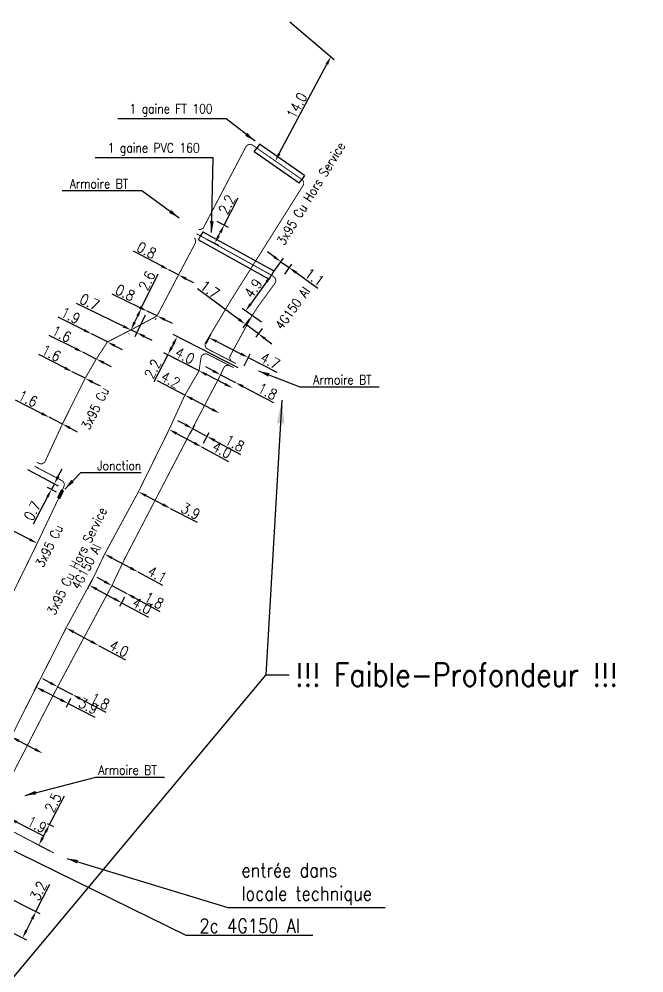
# Model space of a CAD drawing. Header units: millimetres. Extents: x 185001 to 186000, y 126997 to 128000.
# Drawn here: x 185686.7 to 185753.7, y 127293.5 to 127395.7 of the extents above; entities that cross this region are included whole.
import ezdxf
from ezdxf.enums import TextEntityAlignment as Align

# ---------------------------------------------------------------- set-up
doc = ezdxf.new("R2010")
doc.units = ezdxf.units.MM
doc.header["$PDMODE"] = 34
doc.linetypes.add('B_ST_Al', pattern=[2000, 1000, 1000])
doc.linetypes.add('B_ST_Cu', pattern=[2000, 1000, 1000])
doc.layers.get('0').update_dxf_attribs({"linetype": 'CONTINUOUS'})
doc.layers.get('Defpoints').update_dxf_attribs({"linetype": 'CONTINUOUS'})
for name, color, linetype in [('B_110', 1, 'CONTINUOUS'), ('B_300', 7, 'CONTINUOUS'), ('B_400', 7, 'CONTINUOUS'), ('B_420', 7, 'CONTINUOUS'), ('B_908', 252, 'CONTINUOUS')]:
    doc.layers.add(name, color=color, linetype=linetype)
doc.styles.get("Standard").update_dxf_attribs({"font": 'romans.shx', "width": 0.85})
doc.linetypes.add('BT_HS', pattern='A,2,-1,["E",Standard,S=0.85,R=0,X=-0.27,Y=-0.4],-1', length=4)
doc.dimstyles.get("Standard").update_dxf_attribs({"dimtxt": 1.5, "dimasz": 1.2, "dimexe": 0.625, "dimexo": 0.625, "dimgap": 0.25, "dimtad": 1, "dimdec": 1, "dimzin": 0, "dimdsep": 46, "dimtxsty": 'Standard', "dimcen": -0.5, "dimadec": 0, "dimazin": 0, "dimtfac": 1, "dimtdec": 1, "dimtmove": 0, "dimatfit": 3, "dimfxl": 0, "dimtolj": 1, "dimtzin": 0, "dimarcsym": 0})

# ---------------------------------------------------------------- blocks, each defined once
blk = doc.blocks.new('*D167')
at = {"layer": 'B_110', "color": 0, "linetype": 'Continuous', "lineweight": -2, "transparency": 16777216}
for p, q in [((185690, 127309.37), (185691.59, 127312.43)), ((185689.76, 127309.49), (185690.42, 127309.15)), ((185689.27, 127307.96), (185689.59, 127308.57)), ((185690.06, 127306.53), (185688.44, 127307.38))]:
    blk.add_line(p, q, dxfattribs=at)
at = {"layer": 'B_110', "color": 0, "linetype": 'Continuous', "transparency": 16777216}
for points in [[(185689.45, 127308.64), (185689.72, 127308.5), (185690, 127309.37)], [(185689.13, 127308.03), (185689.4, 127307.89), (185688.85, 127307.16)]]:
    blk.add_solid(points, dxfattribs=at)
at = {"layer": 'Defpoints', "color": 0, "linetype": 'Continuous', "transparency": 16777216}
for p in [(185689.35, 127309.71), (185690, 127309.37), (185690.48, 127306.31)]:
    blk.add_point(p, dxfattribs=at)
at = {"layer": 'B_110', "color": 0, "linetype": 'Continuous', "transparency": 16777216, "insert": (185690.38, 127311.72), "char_height": 1.125, "attachment_point": 5, "rotation": 62.5176}
blk.add_mtext('\\A1;2.5', dxfattribs=at)
blk = doc.blocks.new('*D169')
at = {"layer": 'B_110', "color": 0, "linetype": 'Continuous', "lineweight": -2, "transparency": 16777216}
for p, q in [((185702, 127369.26), (185699, 127370.83)), ((185703.83, 127368.3), (185702.79, 127368.84)), ((185704.05, 127368.72), (185704.05, 127368.72)), ((185704.63, 127367.88), (185705.42, 127367.47))]:
    blk.add_line(p, q, dxfattribs=at)
at = {"layer": 'B_110', "color": 0, "linetype": 'Continuous', "transparency": 16777216}
for points in [[(185702.07, 127369.39), (185701.93, 127369.13), (185702.79, 127368.84)], [(185704.7, 127368.02), (185704.56, 127367.75), (185703.83, 127368.3)]]:
    blk.add_solid(points, dxfattribs=at)
at = {"layer": 'Defpoints', "color": 0, "linetype": 'Continuous', "transparency": 16777216}
for p in [(185702.79, 127368.84), (185702.79, 127368.84), (185703.83, 127368.3)]:
    blk.add_point(p, dxfattribs=at)
at = {"layer": 'B_110', "color": 0, "linetype": 'Continuous', "transparency": 16777216, "insert": (185700.4, 127370.94), "char_height": 1.125, "attachment_point": 5, "rotation": 332.3627}
blk.add_mtext('\\A1;0.8', dxfattribs=at)
blk = doc.blocks.new('*D170')
at = {"layer": 'B_110', "color": 0, "linetype": 'Continuous', "lineweight": -2, "transparency": 16777216}
for p, q in [((185692.77, 127360.4), (185689.96, 127361.8)), ((185695.01, 127359.28), (185693.58, 127360)), ((185695.82, 127358.88), (185696.62, 127358.48))]:
    blk.add_line(p, q, dxfattribs=at)
at = {"layer": 'B_110', "color": 0, "linetype": 'Continuous', "transparency": 16777216}
for points in [[(185692.84, 127360.53), (185692.71, 127360.27), (185693.58, 127360)], [(185695.88, 127359.02), (185695.75, 127358.75), (185695.01, 127359.28)]]:
    blk.add_solid(points, dxfattribs=at)
at = {"layer": 'Defpoints', "color": 0, "linetype": 'Continuous', "transparency": 16777216}
for p in [(185693.58, 127360), (185693.58, 127360), (185695.01, 127359.28)]:
    blk.add_point(p, dxfattribs=at)
at = {"layer": 'B_110', "color": 0, "linetype": 'Continuous', "transparency": 16777216, "insert": (185691.3, 127361.97), "char_height": 1.125, "attachment_point": 5, "rotation": 333.4768}
blk.add_mtext('\\A1;1.6', dxfattribs=at)
blk = doc.blocks.new('*D171')
at = {"layer": 'B_110', "color": 0, "linetype": 'Continuous', "lineweight": -2, "transparency": 16777216}
for p, q in [((185693.7, 127362.38), (185690.94, 127363.78)), ((185696.2, 127361.11), (185694.51, 127361.97)), ((185697, 127360.7), (185697.8, 127360.29))]:
    blk.add_line(p, q, dxfattribs=at)
at = {"layer": 'B_110', "color": 0, "linetype": 'Continuous', "transparency": 16777216}
for points in [[(185693.77, 127362.51), (185693.64, 127362.25), (185694.51, 127361.97)], [(185697.07, 127360.83), (185696.93, 127360.57), (185696.2, 127361.11)]]:
    blk.add_solid(points, dxfattribs=at)
at = {"layer": 'Defpoints', "color": 0, "linetype": 'Continuous', "transparency": 16777216}
for p in [(185694.51, 127361.97), (185694.51, 127361.97), (185696.2, 127361.11)]:
    blk.add_point(p, dxfattribs=at)
at = {"layer": 'B_110', "color": 0, "linetype": 'Continuous', "transparency": 16777216, "insert": (185692.26, 127363.95), "char_height": 1.125, "attachment_point": 5, "rotation": 332.9982}
blk.add_mtext('\\A1;1.9', dxfattribs=at)
blk = doc.blocks.new('*D172')
at = {"layer": 'B_110', "color": 0, "linetype": 'Continuous', "lineweight": -2, "transparency": 16777216}
for p, q in [((185699.66, 127364.8), (185696.71, 127366.23)), ((185701.53, 127363.9), (185700.47, 127364.41)), ((185701.41, 127363.64), (185701.33, 127363.48)), ((185702.34, 127363.51), (185703.15, 127363.12))]:
    blk.add_line(p, q, dxfattribs=at)
at = {"layer": 'B_110', "color": 0, "linetype": 'Continuous', "transparency": 16777216}
for points in [[(185699.73, 127364.94), (185699.6, 127364.67), (185700.47, 127364.41)], [(185702.41, 127363.64), (185702.28, 127363.37), (185701.53, 127363.9)]]:
    blk.add_solid(points, dxfattribs=at)
at = {"layer": 'Defpoints', "color": 0, "linetype": 'Continuous', "transparency": 16777216}
for p in [(185700.47, 127364.41), (185700.47, 127364.41), (185701.61, 127364.06)]:
    blk.add_point(p, dxfattribs=at)
at = {"layer": 'B_110', "color": 0, "linetype": 'Continuous', "transparency": 16777216, "insert": (185698.11, 127366.39), "char_height": 1.125, "attachment_point": 5, "rotation": 334.1904}
blk.add_mtext('\\A1;0.8', dxfattribs=at)
blk = doc.blocks.new('*D173')
at = {"layer": 'B_110', "color": 0, "linetype": 'Continuous', "lineweight": -2, "transparency": 16777216}
for p, q in [((185699.84, 127364.72), (185701.63, 127368.42)), ((185700.05, 127364.61), (185699.42, 127364.92)), ((185699.11, 127363.21), (185699.45, 127363.91))]:
    blk.add_line(p, q, dxfattribs=at)
at = {"layer": 'B_110', "color": 0, "linetype": 'Continuous', "transparency": 16777216}
for points in [[(185699.31, 127363.97), (185699.58, 127363.84), (185699.84, 127364.72)], [(185698.98, 127363.28), (185699.25, 127363.15), (185698.72, 127362.4)]]:
    blk.add_solid(points, dxfattribs=at)
at = {"layer": 'Defpoints', "color": 0, "linetype": 'Continuous', "transparency": 16777216}
for p in [(185699.84, 127364.72), (185700.47, 127364.41), (185698.72, 127362.4)]:
    blk.add_point(p, dxfattribs=at)
at = {"layer": 'B_110', "color": 0, "linetype": 'Continuous', "transparency": 16777216, "insert": (185700.44, 127367.68), "char_height": 1.125, "attachment_point": 5, "rotation": 64.2043}
blk.add_mtext('\\A1;2.6', dxfattribs=at)
blk = doc.blocks.new('*D174')
at = {"layer": 'B_110', "color": 0, "linetype": 'Continuous', "lineweight": -2, "transparency": 16777216}
for p, q in [((185697.91, 127362.8), (185692.89, 127365.23)), ((185700.27, 127363.99), (185699.15, 127361.67)), ((185699.35, 127362.1), (185698.72, 127362.4)), ((185698.52, 127361.98), (185698.51, 127361.98)), ((185700.16, 127361.7), (185700.97, 127361.31))]:
    blk.add_line(p, q, dxfattribs=at)
at = {"layer": 'B_110', "color": 0, "linetype": 'Continuous', "transparency": 16777216}
for points in [[(185697.98, 127362.93), (185697.84, 127362.66), (185698.72, 127362.4)], [(185700.23, 127361.84), (185700.09, 127361.57), (185699.35, 127362.1)]]:
    blk.add_solid(points, dxfattribs=at)
at = {"layer": 'Defpoints', "color": 0, "linetype": 'Continuous', "transparency": 16777216}
for p in [(185700.47, 127364.41), (185698.72, 127362.4), (185699.35, 127362.1)]:
    blk.add_point(p, dxfattribs=at)
at = {"layer": 'B_110', "color": 0, "linetype": 'Continuous', "transparency": 16777216, "insert": (185694.29, 127365.39), "char_height": 1.125, "attachment_point": 5, "rotation": 334.108}
blk.add_mtext('\\A1;0.7', dxfattribs=at)
blk = doc.blocks.new('*D175')
at = {"layer": 'B_110', "color": 0, "linetype": 'Continuous', "lineweight": -2, "transparency": 16777216}
for p, q in [((185687.62, 127347.43), (185690.94, 127345.7)), ((185690.94, 127346.71), (185691.35, 127347.51)), ((185690.52, 127345.91), (185690.2, 127345.29)), ((185690.76, 127345), (185689.78, 127345.51)), ((185689.78, 127344.49), (185688.26, 127341.59))]:
    blk.add_line(p, q, dxfattribs=at)
at = {"layer": 'B_110', "color": 0, "linetype": 'Continuous', "transparency": 16777216}
for points in [[(185690.8, 127346.78), (185691.07, 127346.64), (185690.52, 127345.91)], [(185689.65, 127344.56), (185689.91, 127344.43), (185690.2, 127345.29)]]:
    blk.add_solid(points, dxfattribs=at)
at = {"layer": 'Defpoints', "color": 0, "linetype": 'Continuous', "transparency": 16777216}
for p in [(185687.21, 127347.64), (185690.52, 127345.91), (185691.18, 127344.78)]:
    blk.add_point(p, dxfattribs=at)
at = {"layer": 'B_110', "color": 0, "linetype": 'Continuous', "transparency": 16777216, "insert": (185688.15, 127342.99), "char_height": 1.125, "attachment_point": 5, "rotation": 62.435}
blk.add_mtext('\\A1;0.7', dxfattribs=at)
blk = doc.blocks.new('*D176')
at = {"layer": 'B_110', "color": 0, "linetype": 'Continuous', "lineweight": -2, "transparency": 16777216}
for p, q in [((185684.22, 127341.79), (185681.3, 127343.28)), ((185687.88, 127339.93), (185685.02, 127341.38))]:
    blk.add_line(p, q, dxfattribs=at)
at = {"layer": 'B_110', "color": 0, "linetype": 'Continuous', "transparency": 16777216}
for points in [[(185685.09, 127341.52), (185684.96, 127341.25), (185684.22, 127341.79)], [(185687.94, 127340.06), (185687.81, 127339.8), (185688.68, 127339.52)]]:
    blk.add_solid(points, dxfattribs=at)
at = {"layer": 'Defpoints', "color": 0, "linetype": 'Continuous', "transparency": 16777216}
for p in [(185684.22, 127341.79), (185684.22, 127341.79), (185688.68, 127339.52)]:
    blk.add_point(p, dxfattribs=at)
at = {"layer": 'B_110', "color": 0, "linetype": 'Continuous', "transparency": 16777216, "insert": (185682.7, 127343.41), "char_height": 1.125, "attachment_point": 5, "rotation": 332.9982}
blk.add_mtext('\\A1;5.0', dxfattribs=at)
blk = doc.blocks.new('*D177')
at = {"layer": 'B_110', "color": 0, "linetype": 'Continuous', "lineweight": -2, "transparency": 16777216}
for p, q in [((185689.15, 127353.44), (185686.35, 127354.87)), ((185691.38, 127352.31), (185689.95, 127353.04)), ((185692.18, 127351.9), (185692.98, 127351.49))]:
    blk.add_line(p, q, dxfattribs=at)
at = {"layer": 'B_110', "color": 0, "linetype": 'Continuous', "transparency": 16777216}
for points in [[(185689.22, 127353.58), (185689.08, 127353.31), (185689.95, 127353.04)], [(185692.25, 127352.03), (185692.11, 127351.77), (185691.38, 127352.31)]]:
    blk.add_solid(points, dxfattribs=at)
at = {"layer": 'Defpoints', "color": 0, "linetype": 'Continuous', "transparency": 16777216}
for p in [(185689.95, 127353.04), (185689.95, 127353.04), (185691.38, 127352.31)]:
    blk.add_point(p, dxfattribs=at)
at = {"layer": 'B_110', "color": 0, "linetype": 'Continuous', "transparency": 16777216, "insert": (185687.69, 127355.03), "char_height": 1.125, "attachment_point": 5, "rotation": 332.9982}
blk.add_mtext('\\A1;1.6', dxfattribs=at)
blk = doc.blocks.new('*D178')
at = {"layer": 'B_110', "color": 0, "linetype": 'Continuous', "lineweight": -2, "transparency": 16777216}
for p, q in [((185691.64, 127358.32), (185688.84, 127359.75)), ((185693.82, 127357.21), (185692.44, 127357.91)), ((185694.62, 127356.8), (185695.42, 127356.39))]:
    blk.add_line(p, q, dxfattribs=at)
at = {"layer": 'B_110', "color": 0, "linetype": 'Continuous', "transparency": 16777216}
for points in [[(185691.7, 127358.46), (185691.57, 127358.19), (185692.44, 127357.91)], [(185694.69, 127356.93), (185694.55, 127356.67), (185693.82, 127357.21)]]:
    blk.add_solid(points, dxfattribs=at)
at = {"layer": 'Defpoints', "color": 0, "linetype": 'Continuous', "transparency": 16777216}
for p in [(185692.44, 127357.91), (185692.44, 127357.91), (185693.82, 127357.21)]:
    blk.add_point(p, dxfattribs=at)
at = {"layer": 'B_110', "color": 0, "linetype": 'Continuous', "transparency": 16777216, "insert": (185690.18, 127359.91), "char_height": 1.125, "attachment_point": 5, "rotation": 332.9982}
blk.add_mtext('\\A1;1.6', dxfattribs=at)
blk = doc.blocks.new('B_300_03')
at = {"color": 0, "linetype": 'Continuous'}
blk.add_solid([(-0.5, 0.1875), (-0.5, -0.1875), (0.5, 0.1875), (0.5, -0.1875)], dxfattribs=at)
at = {"color": 0, "linetype": 'Continuous', "width": 0.75, "flags": 3}
for tag, p in [('DEF_LEG', (0, -4.25)), ('DEF_COUP', (0, -6.75)), ('DEF_TYPE', (0, -9.25))]:
    blk.add_attdef(tag, text='', height=1.2, dxfattribs=at).set_placement(p, align=Align.MIDDLE)
blk = doc.blocks.new('*D453')
at = {"layer": 'B_110', "color": 0, "linetype": 'Continuous', "lineweight": -2, "transparency": 16777216}
for p, q in [((185710.29, 127363.53), (185705.85, 127366.8)), ((185711.44, 127363.58), (185710.74, 127362.62)), ((185712.39, 127361.99), (185711.02, 127363)), ((185712.81, 127362.57), (185712.11, 127361.61)), ((185713.11, 127361.46), (185713.84, 127360.92))]:
    blk.add_line(p, q, dxfattribs=at)
at = {"layer": 'B_110', "color": 0, "linetype": 'Continuous', "transparency": 16777216}
for points in [[(185710.38, 127363.65), (185710.2, 127363.41), (185711.02, 127363)], [(185713.2, 127361.58), (185713.02, 127361.34), (185712.39, 127361.99)]]:
    blk.add_solid(points, dxfattribs=at)
at = {"layer": 'Defpoints', "color": 0, "linetype": 'Continuous', "transparency": 16777216}
for p in [(185711.72, 127363.95), (185713.09, 127362.95), (185712.39, 127361.99)]:
    blk.add_point(p, dxfattribs=at)
at = {"layer": 'B_110', "color": 0, "linetype": 'Continuous', "transparency": 16777216, "insert": (185707.19, 127366.74), "char_height": 1.125, "attachment_point": 5, "rotation": 323.6899}
blk.add_mtext('\\A1;1.7', dxfattribs=at)
blk = doc.blocks.new('*D454')
at = {"layer": 'B_110', "color": 0, "linetype": 'Continuous', "lineweight": -2, "transparency": 16777216}
for p, q in [((185707.54, 127358.01), (185706.74, 127358.43)), ((185708.34, 127357.59), (185709.93, 127356.76)), ((185710.73, 127356.34), (185714.02, 127354.62))]:
    blk.add_line(p, q, dxfattribs=at)
at = {"layer": 'B_110', "color": 0, "linetype": 'Continuous', "transparency": 16777216}
for points in [[(185707.61, 127358.14), (185707.47, 127357.88), (185708.34, 127357.59)], [(185710.8, 127356.48), (185710.66, 127356.21), (185709.93, 127356.76)]]:
    blk.add_solid(points, dxfattribs=at)
at = {"layer": 'Defpoints', "color": 0, "linetype": 'Continuous', "transparency": 16777216}
for p in [(185708.34, 127357.59), (185709.93, 127356.76), (185709.93, 127356.76)]:
    blk.add_point(p, dxfattribs=at)
at = {"layer": 'B_110', "color": 0, "linetype": 'Continuous', "transparency": 16777216, "insert": (185713.37, 127355.81), "char_height": 1.125, "attachment_point": 5, "rotation": 332.4268}
blk.add_mtext('\\A1;1.8', dxfattribs=at)
blk = doc.blocks.new('*D455')
at = {"layer": 'B_110', "color": 0, "linetype": 'Continuous', "lineweight": -2, "transparency": 16777216}
for p, q in [((185704.54, 127352.25), (185703.75, 127352.67)), ((185705.04, 127351.26), (185705.56, 127352.23)), ((185705.34, 127351.82), (185706.9, 127350.98)), ((185706.52, 127350.27), (185707.12, 127351.39)), ((185707.7, 127350.56), (185710.48, 127349.06))]:
    blk.add_line(p, q, dxfattribs=at)
at = {"layer": 'B_110', "color": 0, "linetype": 'Continuous', "transparency": 16777216}
for points in [[(185704.61, 127352.38), (185704.47, 127352.11), (185705.34, 127351.82)], [(185707.77, 127350.69), (185707.63, 127350.42), (185706.9, 127350.98)]]:
    blk.add_solid(points, dxfattribs=at)
at = {"layer": 'Defpoints', "color": 0, "linetype": 'Continuous', "transparency": 16777216}
for p in [(185706.9, 127350.98), (185704.81, 127350.85), (185706.3, 127349.86)]:
    blk.add_point(p, dxfattribs=at)
at = {"layer": 'B_110', "color": 0, "linetype": 'Continuous', "transparency": 16777216, "insert": (185709.85, 127350.25), "char_height": 1.125, "attachment_point": 5, "rotation": 331.8121}
blk.add_mtext('\\A1;1.8', dxfattribs=at)
blk = doc.blocks.new('*D456')
at = {"layer": 'B_110', "color": 0, "linetype": 'Continuous', "lineweight": -2, "transparency": 16777216}
for p, q in [((185695.89, 127335.42), (185695.1, 127335.85)), ((185696.68, 127334.99), (185698.27, 127334.14)), ((185699.06, 127333.71), (185701.84, 127332.21))]:
    blk.add_line(p, q, dxfattribs=at)
at = {"layer": 'B_110', "color": 0, "linetype": 'Continuous', "transparency": 16777216}
for points in [[(185695.96, 127335.55), (185695.82, 127335.29), (185696.68, 127334.99)], [(185699.13, 127333.84), (185698.99, 127333.58), (185698.27, 127334.14)]]:
    blk.add_solid(points, dxfattribs=at)
at = {"layer": 'Defpoints', "color": 0, "linetype": 'Continuous', "transparency": 16777216}
for p in [(185696.68, 127334.99), (185698.27, 127334.14), (185698.27, 127334.14)]:
    blk.add_point(p, dxfattribs=at)
at = {"layer": 'B_110', "color": 0, "linetype": 'Continuous', "transparency": 16777216, "insert": (185701.21, 127333.4), "char_height": 1.125, "attachment_point": 5, "rotation": 331.6134}
blk.add_mtext('\\A1;1.8', dxfattribs=at)
blk = doc.blocks.new('*D457')
at = {"layer": 'B_110', "color": 0, "linetype": 'Continuous', "lineweight": -2, "transparency": 16777216}
for p, q in [((185690.08, 127324.56), (185689.28, 127324.98)), ((185690.87, 127324.14), (185692.46, 127323.3)), ((185693.26, 127322.87), (185696.05, 127321.4))]:
    blk.add_line(p, q, dxfattribs=at)
at = {"layer": 'B_110', "color": 0, "linetype": 'Continuous', "transparency": 16777216}
for points in [[(185690.15, 127324.69), (185690.01, 127324.43), (185690.87, 127324.14)], [(185693.33, 127323.01), (185693.19, 127322.74), (185692.46, 127323.3)]]:
    blk.add_solid(points, dxfattribs=at)
at = {"layer": 'Defpoints', "color": 0, "linetype": 'Continuous', "transparency": 16777216}
for p in [(185690.87, 127324.14), (185692.46, 127323.3), (185692.46, 127323.3)]:
    blk.add_point(p, dxfattribs=at)
at = {"layer": 'B_110', "color": 0, "linetype": 'Continuous', "transparency": 16777216, "insert": (185695.41, 127322.58), "char_height": 1.125, "attachment_point": 5, "rotation": 332.0909}
blk.add_mtext('\\A1;1.8', dxfattribs=at)
blk = doc.blocks.new('*D458')
at = {"layer": 'B_110', "color": 0, "linetype": 'Continuous', "lineweight": -2, "transparency": 16777216}
for p, q in [((185683.24, 127311.28), (185682.44, 127311.69)), ((185684.58, 127311.91), (185683.83, 127310.45)), ((185684.04, 127310.87), (185685.69, 127310.03)), ((185686.12, 127310.86), (185685.48, 127309.61)), ((185686.49, 127309.62), (185689.29, 127308.19))]:
    blk.add_line(p, q, dxfattribs=at)
at = {"layer": 'B_110', "color": 0, "linetype": 'Continuous', "transparency": 16777216}
for points in [[(185683.31, 127311.41), (185683.17, 127311.15), (185684.04, 127310.87)], [(185686.56, 127309.75), (185686.42, 127309.48), (185685.69, 127310.03)]]:
    blk.add_solid(points, dxfattribs=at)
at = {"layer": 'Defpoints', "color": 0, "linetype": 'Continuous', "transparency": 16777216}
for p in [(185684.79, 127312.33), (185686.33, 127311.28), (185685.69, 127310.03)]:
    blk.add_point(p, dxfattribs=at)
at = {"layer": 'B_110', "color": 0, "linetype": 'Continuous', "transparency": 16777216, "insert": (185688.65, 127309.36), "char_height": 1.125, "attachment_point": 5, "rotation": 332.943}
blk.add_mtext('\\A1;1.9', dxfattribs=at)
blk = doc.blocks.new('*D461')
at = {"layer": 'B_110', "color": 0, "linetype": 'Continuous', "lineweight": -2, "transparency": 16777216}
for p, q in [((185714.08, 127370.24), (185713.35, 127370.76)), ((185714.06, 127368.67), (185715.08, 127370.1)), ((185714.81, 127369.71), (185715.7, 127369.08)), ((185715.21, 127368.39), (185715.97, 127369.46)), ((185716.43, 127368.55), (185718.76, 127366.88))]:
    blk.add_line(p, q, dxfattribs=at)
at = {"layer": 'B_110', "color": 0, "linetype": 'Continuous', "transparency": 16777216}
for points in [[(185714.16, 127370.36), (185713.99, 127370.12), (185714.81, 127369.71)], [(185716.52, 127368.67), (185716.34, 127368.43), (185715.7, 127369.08)]]:
    blk.add_solid(points, dxfattribs=at)
at = {"layer": 'Defpoints', "color": 0, "linetype": 'Continuous', "transparency": 16777216}
for p in [(185715.7, 127369.08), (185713.78, 127368.28), (185714.93, 127368.01)]:
    blk.add_point(p, dxfattribs=at)
at = {"layer": 'B_110', "color": 0, "linetype": 'Continuous', "transparency": 16777216, "insert": (185718.4, 127368.06), "char_height": 1.125, "attachment_point": 5, "rotation": 324.3663}
blk.add_mtext('\\A1;1.1', dxfattribs=at)
blk = doc.blocks.new('*D462')
at = {"layer": 'B_110', "color": 0, "linetype": 'Continuous', "lineweight": -2, "transparency": 16777216}
for p, q in [((185688.54, 127300.03), (185690.02, 127302.97)), ((185683.44, 127302.6), (185688.96, 127299.82)), ((185683.95, 127298.81), (185687.53, 127297)), ((185687.52, 127298.02), (185688.13, 127299.23))]:
    blk.add_line(p, q, dxfattribs=at)
at = {"layer": 'B_110', "color": 0, "linetype": 'Continuous', "transparency": 16777216}
for points in [[(185688, 127299.3), (185688.27, 127299.16), (185688.54, 127300.03)], [(185687.39, 127298.08), (185687.65, 127297.95), (185687.11, 127297.21)]]:
    blk.add_solid(points, dxfattribs=at)
at = {"layer": 'Defpoints', "color": 0, "linetype": 'Continuous', "transparency": 16777216}
for p in [(185683.02, 127302.81), (185683.53, 127299.02), (185687.11, 127297.21)]:
    blk.add_point(p, dxfattribs=at)
at = {"layer": 'B_110', "color": 0, "linetype": 'Continuous', "transparency": 16777216, "insert": (185688.81, 127302.25), "char_height": 1.125, "attachment_point": 5, "rotation": 63.24}
blk.add_mtext('\\A1;3.2', dxfattribs=at)
blk = doc.blocks.new('*D508')
at = {"layer": 'B_908', "color": 0, "linetype": 'Continuous', "lineweight": -2, "transparency": 16777216}
for p, q in [((185685.89, 127318.77), (185682.98, 127320.28)), ((185688.46, 127317.43), (185686.69, 127318.35))]:
    blk.add_line(p, q, dxfattribs=at)
at = {"layer": 'B_908', "color": 0, "linetype": 'Continuous', "transparency": 16777216}
for points in [[(185686.76, 127318.49), (185686.62, 127318.22), (185685.89, 127318.77)], [(185688.53, 127317.56), (185688.39, 127317.3), (185689.26, 127317.01)]]:
    blk.add_solid(points, dxfattribs=at)
at = {"layer": 'Defpoints', "color": 0, "linetype": 'Continuous', "transparency": 16777216}
for p in [(185685.89, 127318.77), (185689.26, 127317.01), (185689.26, 127317.01)]:
    blk.add_point(p, dxfattribs=at)
at = {"layer": 'B_908', "color": 0, "linetype": 'Continuous', "transparency": 16777216, "insert": (185684.38, 127320.4), "char_height": 1.125, "attachment_point": 5, "rotation": 332.5003}
blk.add_mtext('\\A1;3.8', dxfattribs=at)
blk = doc.blocks.new('*D509')
at = {"layer": 'B_908', "color": 0, "linetype": 'Continuous', "lineweight": -2, "transparency": 16777216}
for p, q in [((185688.82, 127324.63), (185688.34, 127323.68)), ((185689.35, 127323.69), (185691.18, 127322.76)), ((185692.25, 127322.88), (185691.77, 127321.93)), ((185691.98, 127322.35), (185694.86, 127320.88))]:
    blk.add_line(p, q, dxfattribs=at)
at = {"layer": 'B_908', "color": 0, "linetype": 'Continuous', "transparency": 16777216}
for points in [[(185689.42, 127323.82), (185689.28, 127323.56), (185688.55, 127324.1)], [(185691.25, 127322.89), (185691.11, 127322.62), (185691.98, 127322.35)]]:
    blk.add_solid(points, dxfattribs=at)
at = {"layer": 'Defpoints', "color": 0, "linetype": 'Continuous', "transparency": 16777216}
for p in [(185689.03, 127325.05), (185691.98, 127322.35), (185692.46, 127323.3)]:
    blk.add_point(p, dxfattribs=at)
at = {"layer": 'B_908', "color": 0, "linetype": 'Continuous', "transparency": 16777216, "insert": (185694.16, 127322.08), "char_height": 1.125, "attachment_point": 5, "rotation": 332.9709}
blk.add_mtext('\\A1;3.9', dxfattribs=at)
blk = doc.blocks.new('*D510')
at = {"layer": 'B_908', "color": 0, "linetype": 'Continuous', "lineweight": -2, "transparency": 16777216}
for p, q in [((185692.57, 127330.02), (185694.46, 127329)), ((185695.25, 127328.57), (185698.14, 127327.01))]:
    blk.add_line(p, q, dxfattribs=at)
at = {"layer": 'B_908', "color": 0, "linetype": 'Continuous', "transparency": 16777216}
for points in [[(185692.64, 127330.15), (185692.5, 127329.89), (185691.78, 127330.45)], [(185694.53, 127329.13), (185694.39, 127328.87), (185695.25, 127328.57)]]:
    blk.add_solid(points, dxfattribs=at)
at = {"layer": 'Defpoints', "color": 0, "linetype": 'Continuous', "transparency": 16777216}
for p in [(185691.78, 127330.45), (185695.25, 127328.57), (185695.25, 127328.57)]:
    blk.add_point(p, dxfattribs=at)
at = {"layer": 'B_908', "color": 0, "linetype": 'Continuous', "transparency": 16777216, "insert": (185697.45, 127328.24), "char_height": 1.125, "attachment_point": 5, "rotation": 331.6134}
blk.add_mtext('\\A1;4.0', dxfattribs=at)
blk = doc.blocks.new('*D511')
at = {"layer": 'B_908', "color": 0, "linetype": 'Continuous', "lineweight": -2, "transparency": 16777216}
for p, q in [((185694.57, 127335.6), (185694.03, 127334.62)), ((185695.05, 127334.6), (185696.94, 127333.58)), ((185698.04, 127333.73), (185697.51, 127332.74)), ((185697.73, 127333.15), (185700.62, 127331.59))]:
    blk.add_line(p, q, dxfattribs=at)
at = {"layer": 'B_908', "color": 0, "linetype": 'Continuous', "transparency": 16777216}
for points in [[(185695.12, 127334.73), (185694.98, 127334.47), (185694.26, 127335.03)], [(185697.01, 127333.71), (185696.87, 127333.45), (185697.73, 127333.15)]]:
    blk.add_solid(points, dxfattribs=at)
at = {"layer": 'Defpoints', "color": 0, "linetype": 'Continuous', "transparency": 16777216}
for p in [(185694.79, 127336.02), (185698.27, 127334.14), (185697.73, 127333.15)]:
    blk.add_point(p, dxfattribs=at)
at = {"layer": 'B_908', "color": 0, "linetype": 'Continuous', "transparency": 16777216, "insert": (185699.93, 127332.82), "char_height": 1.125, "attachment_point": 5, "rotation": 331.6134}
blk.add_mtext('\\A1;4.0', dxfattribs=at)
blk = doc.blocks.new('*D512')
at = {"layer": 'B_908', "color": 0, "linetype": 'Continuous', "lineweight": -2, "transparency": 16777216}
for p, q in [((185696.7, 127337.94), (185698.68, 127336.88)), ((185699.48, 127336.45), (185702.12, 127335.02))]:
    blk.add_line(p, q, dxfattribs=at)
at = {"layer": 'B_908', "color": 0, "linetype": 'Continuous', "transparency": 16777216}
for points in [[(185696.77, 127338.07), (185696.63, 127337.81), (185695.91, 127338.37)], [(185698.76, 127337.01), (185698.61, 127336.74), (185699.48, 127336.45)]]:
    blk.add_solid(points, dxfattribs=at)
at = {"layer": 'Defpoints', "color": 0, "linetype": 'Continuous', "transparency": 16777216}
for p in [(185695.91, 127338.37), (185699.48, 127336.45), (185699.48, 127336.45)]:
    blk.add_point(p, dxfattribs=at)
at = {"layer": 'B_908', "color": 0, "linetype": 'Continuous', "transparency": 16777216, "insert": (185701.55, 127336.18), "char_height": 1.125, "attachment_point": 5, "rotation": 331.7167}
blk.add_mtext('\\A1;4.1', dxfattribs=at)
blk = doc.blocks.new('*D513')
at = {"layer": 'B_908', "color": 0, "linetype": 'Continuous', "lineweight": -2, "transparency": 16777216}
for p, q in [((185700.33, 127344.63), (185702.15, 127343.68)), ((185702.95, 127343.27), (185705.81, 127341.77))]:
    blk.add_line(p, q, dxfattribs=at)
at = {"layer": 'B_908', "color": 0, "linetype": 'Continuous', "transparency": 16777216}
for points in [[(185700.4, 127344.76), (185700.26, 127344.5), (185699.53, 127345.05)], [(185702.22, 127343.82), (185702.08, 127343.55), (185702.95, 127343.27)]]:
    blk.add_solid(points, dxfattribs=at)
at = {"layer": 'Defpoints', "color": 0, "linetype": 'Continuous', "transparency": 16777216}
for p in [(185699.53, 127345.05), (185702.95, 127343.27), (185702.95, 127343.27)]:
    blk.add_point(p, dxfattribs=at)
at = {"layer": 'B_908', "color": 0, "linetype": 'Continuous', "transparency": 16777216, "insert": (185705.13, 127342.97), "char_height": 1.125, "attachment_point": 5, "rotation": 332.4268}
blk.add_mtext('\\A1;3.9', dxfattribs=at)
blk = doc.blocks.new('*D514')
at = {"layer": 'B_908', "color": 0, "linetype": 'Continuous', "lineweight": -2, "transparency": 16777216}
for p, q in [((185703.04, 127352.14), (185703.04, 127352.14)), ((185703.61, 127351.3), (185705.51, 127350.28)), ((185706.52, 127350.27), (185706.52, 127350.27)), ((185706.3, 127349.86), (185709.19, 127348.31))]:
    blk.add_line(p, q, dxfattribs=at)
at = {"layer": 'B_908', "color": 0, "linetype": 'Continuous', "transparency": 16777216}
for points in [[(185703.68, 127351.43), (185703.54, 127351.17), (185702.82, 127351.72)], [(185705.58, 127350.41), (185705.44, 127350.15), (185706.3, 127349.86)]]:
    blk.add_solid(points, dxfattribs=at)
at = {"layer": 'Defpoints', "color": 0, "linetype": 'Continuous', "transparency": 16777216}
for p in [(185702.82, 127351.72), (185706.3, 127349.86), (185706.3, 127349.86)]:
    blk.add_point(p, dxfattribs=at)
at = {"layer": 'B_908', "color": 0, "linetype": 'Continuous', "transparency": 16777216, "insert": (185708.5, 127349.53), "char_height": 1.125, "attachment_point": 5, "rotation": 331.8121}
blk.add_mtext('\\A1;4.0', dxfattribs=at)
blk = doc.blocks.new('*D515')
at = {"layer": 'B_908', "color": 0, "linetype": 'Continuous', "lineweight": -2, "transparency": 16777216}
for p, q in [((185710.22, 127358.34), (185703.27, 127361.91)), ((185703.28, 127360.89), (185703.09, 127360.54)), ((185702.68, 127359.74), (185701.18, 127356.82)), ((185705.61, 127358.23), (185702.27, 127359.95))]:
    blk.add_line(p, q, dxfattribs=at)
at = {"layer": 'B_908', "color": 0, "linetype": 'Continuous', "transparency": 16777216}
for points in [[(185703.14, 127360.96), (185703.41, 127360.82), (185703.69, 127361.69)], [(185702.96, 127360.61), (185703.23, 127360.47), (185702.68, 127359.74)]]:
    blk.add_solid(points, dxfattribs=at)
at = {"layer": 'Defpoints', "color": 0, "linetype": 'Continuous', "transparency": 16777216}
for p in [(185703.69, 127361.69), (185710.63, 127358.12), (185706.03, 127358.02)]:
    blk.add_point(p, dxfattribs=at)
at = {"layer": 'B_908', "color": 0, "linetype": 'Continuous', "transparency": 16777216, "insert": (185701.06, 127358.22), "char_height": 1.125, "attachment_point": 5, "rotation": 62.7899}
blk.add_mtext('\\A1;2.2', dxfattribs=at)
blk = doc.blocks.new('*D516')
at = {"layer": 'B_908', "color": 0, "linetype": 'Continuous', "lineweight": -2, "transparency": 16777216}
for p, q in [((185706.03, 127358.02), (185703.11, 127359.52)), ((185708.83, 127356.58), (185706.83, 127357.61)), ((185709.41, 127355.75), (185709.41, 127355.75))]:
    blk.add_line(p, q, dxfattribs=at)
at = {"layer": 'B_908', "color": 0, "linetype": 'Continuous', "transparency": 16777216}
for points in [[(185706.89, 127357.74), (185706.76, 127357.47), (185706.03, 127358.02)], [(185708.89, 127356.71), (185708.76, 127356.45), (185709.63, 127356.17)]]:
    blk.add_solid(points, dxfattribs=at)
at = {"layer": 'Defpoints', "color": 0, "linetype": 'Continuous', "transparency": 16777216}
for p in [(185706.03, 127358.02), (185709.63, 127356.17), (185709.63, 127356.17)]:
    blk.add_point(p, dxfattribs=at)
at = {"layer": 'B_908', "color": 0, "linetype": 'Continuous', "transparency": 16777216, "insert": (185704.51, 127359.64), "char_height": 1.125, "attachment_point": 5, "rotation": 332.7899}
blk.add_mtext('\\A1;4.0', dxfattribs=at)
blk = doc.blocks.new('*D517')
at = {"layer": 'B_908', "color": 0, "linetype": 'Continuous', "lineweight": -2, "transparency": 16777216}
for p, q in [((185704.51, 127355.41), (185701.58, 127356.94)), ((185707.44, 127353.88), (185705.31, 127354.99))]:
    blk.add_line(p, q, dxfattribs=at)
at = {"layer": 'B_908', "color": 0, "linetype": 'Continuous', "transparency": 16777216}
for points in [[(185705.38, 127355.12), (185705.24, 127354.86), (185704.51, 127355.41)], [(185707.5, 127354.01), (185707.37, 127353.75), (185708.23, 127353.46)]]:
    blk.add_solid(points, dxfattribs=at)
at = {"layer": 'Defpoints', "color": 0, "linetype": 'Continuous', "transparency": 16777216}
for p in [(185704.51, 127355.41), (185708.23, 127353.46), (185708.23, 127353.46)]:
    blk.add_point(p, dxfattribs=at)
at = {"layer": 'B_908', "color": 0, "linetype": 'Continuous', "transparency": 16777216, "insert": (185702.98, 127357.05), "char_height": 1.125, "attachment_point": 5, "rotation": 332.4268}
blk.add_mtext('\\A1;4.2', dxfattribs=at)
blk = doc.blocks.new('*D518')
at = {"layer": 'B_908', "color": 0, "linetype": 'Continuous', "lineweight": -2, "transparency": 16777216}
for p, q in [((185706.79, 127360.93), (185707.33, 127361.99)), ((185707.92, 127361.16), (185710.5, 127359.84)), ((185710.85, 127358.54), (185711.51, 127359.85)), ((185711.3, 127359.44), (185714.37, 127357.87))]:
    blk.add_line(p, q, dxfattribs=at)
at = {"layer": 'B_908', "color": 0, "linetype": 'Continuous', "transparency": 16777216}
for points in [[(185707.98, 127361.29), (185707.85, 127361.03), (185707.11, 127361.57)], [(185710.57, 127359.98), (185710.43, 127359.71), (185711.3, 127359.44)]]:
    blk.add_solid(points, dxfattribs=at)
at = {"layer": 'Defpoints', "color": 0, "linetype": 'Continuous', "transparency": 16777216}
for p in [(185706.57, 127360.51), (185711.3, 127359.44), (185710.63, 127358.12)]:
    blk.add_point(p, dxfattribs=at)
at = {"layer": 'B_908', "color": 0, "linetype": 'Continuous', "transparency": 16777216, "insert": (185713.65, 127359.08), "char_height": 1.125, "attachment_point": 5, "rotation": 333.0043}
blk.add_mtext('\\A1;4.7', dxfattribs=at)
blk = doc.blocks.new('*D519')
at = {"layer": 'B_908', "color": 0, "linetype": 'Continuous', "lineweight": -2, "transparency": 16777216}
for p, q in [((185715.76, 127395.42), (185720.52, 127391.38)), ((185714.63, 127381.3), (185719.74, 127390.89))]:
    blk.add_line(p, q, dxfattribs=at)
at = {"layer": 'B_908', "color": 0, "linetype": 'Continuous', "transparency": 16777216}
for points in [[(185719.6, 127390.97), (185719.87, 127390.82), (185720.16, 127391.69)], [(185714.49, 127381.37), (185714.76, 127381.23), (185714.2, 127380.5)]]:
    blk.add_solid(points, dxfattribs=at)
at = {"layer": 'Defpoints', "color": 0, "linetype": 'Continuous', "transparency": 16777216}
for p in [(185715.4, 127395.73), (185720.16, 127391.69), (185714.2, 127380.5)]:
    blk.add_point(p, dxfattribs=at)
at = {"layer": 'B_908', "color": 0, "linetype": 'Continuous', "transparency": 16777216, "insert": (185716.52, 127386.45), "char_height": 1.125, "attachment_point": 5, "rotation": 61.9656}
blk.add_mtext('\\A1;14.0', dxfattribs=at)
blk = doc.blocks.new('*D529')
at = {"layer": 'B_110', "color": 0, "linetype": 'Continuous', "lineweight": -2, "transparency": 16777216}
for p, q in [((185713.26, 127367.55), (185711.55, 127365.16)), ((185712.71, 127363.22), (185710.64, 127364.7))]:
    blk.add_line(p, q, dxfattribs=at)
at = {"layer": 'B_110', "color": 0, "linetype": 'Continuous', "transparency": 16777216}
for points in [[(185713.14, 127367.64), (185713.38, 127367.47), (185713.78, 127368.28)], [(185711.42, 127365.25), (185711.67, 127365.08), (185711.02, 127364.43)]]:
    blk.add_solid(points, dxfattribs=at)
at = {"layer": 'Defpoints', "color": 0, "linetype": 'Continuous', "transparency": 16777216}
for p in [(185713.78, 127368.28), (185711.02, 127364.43), (185713.09, 127362.95)]:
    blk.add_point(p, dxfattribs=at)
at = {"layer": 'B_110', "color": 0, "linetype": 'Continuous', "transparency": 16777216, "insert": (185711.84, 127366.86), "char_height": 1.125, "attachment_point": 5, "rotation": 54.3663}
blk.add_mtext('\\A1;4.9', dxfattribs=at)
blk = doc.blocks.new('*D580')
at = {"layer": 'B_110', "color": 0, "linetype": 'Continuous', "lineweight": -2, "transparency": 16777216}
for p, q in [((185708.73, 127373.65), (185710.23, 127376.56)), ((185707.92, 127374.07), (185709.14, 127373.43)), ((185708.13, 127372.49), (185708.31, 127372.85)), ((185706.91, 127372.11), (185708.13, 127371.48))]:
    blk.add_line(p, q, dxfattribs=at)
at = {"layer": 'B_110', "color": 0, "linetype": 'Continuous', "transparency": 16777216}
for points in [[(185708.18, 127372.92), (185708.45, 127372.78), (185708.73, 127373.65)], [(185708, 127372.56), (185708.26, 127372.43), (185707.72, 127371.69)]]:
    blk.add_solid(points, dxfattribs=at)
at = {"layer": 'Defpoints', "color": 0, "linetype": 'Continuous', "transparency": 16777216}
for p in [(185707.5, 127374.28), (185708.73, 127373.65), (185706.49, 127372.33)]:
    blk.add_point(p, dxfattribs=at)
at = {"layer": 'B_110', "color": 0, "linetype": 'Continuous', "transparency": 16777216, "insert": (185709.02, 127375.85), "char_height": 1.125, "attachment_point": 5, "rotation": 62.6812}
blk.add_mtext('\\A1;2.2', dxfattribs=at)

msp = doc.modelspace()

# ---------------------------------------------------------------- linework, layer by layer
at = {"layer": 'B_110', "linetype": 'B_ST_Al', "const_width": 0.1, "flags": 128}
for points in [[(185709.96, 127358.8), (185709.6, 127358.98, -0.419198), (185709.39, 127359.67), (185711.72, 127363.95), (185712.38, 127364.95), (185714.16, 127367.39, 0.413412), (185714.05, 127368.09), (185713.78, 127368.28), (185705.76, 127372.72), (185705.76, 127372.72), (185705.76, 127372.72)], [(185686.1, 127312.79), (185685.68, 127313, -0.41394), (185685.47, 127313.68), (185690.87, 127324.14), (185696.72, 127335.06), (185698.08, 127337.91), (185704.81, 127350.85), (185708.34, 127357.59), (185708.68, 127358.34, -0.409246), (185709.35, 127358.55), (185709.73, 127358.36)], [(185690.48, 127306.31), (185686.07, 127308.61), (185685.09, 127309.11, 0.414911), (185684.42, 127308.9), (185683.92, 127307.94), (185682.91, 127305.99), (185682.78, 127305.72), (185681.73, 127303.69, 0.413956), (185681.94, 127303.02), (185682.69, 127302.63, -0.41299), (185683.12, 127301.28), (185683.03, 127301.11)]]:
    msp.add_lwpolyline(points, format="xyb", dxfattribs=at)
msp.add_lwpolyline([(185705.98, 127373.16), (185705.98, 127373.16)], dxfattribs=at)
at = {"layer": 'B_110', "linetype": 'B_ST_Cu', "const_width": 0.1, "flags": 128}
for points in [[(185705.53, 127372.27), (185705.53, 127372.27, -0.290524), (185705.61, 127371.67), (185703.83, 127368.3), (185701.6, 127364.04, -0.151503), (185701.4, 127363.83), (185698.72, 127362.4), (185698.72, 127362.4), (185696.32, 127361.17, 0.130612), (185696.13, 127361), (185695.03, 127359.3, 0.026313), (185695, 127359.26), (185693.82, 127357.21), (185691.38, 127352.31), (185689.53, 127348.31, -0.414442), (185688.85, 127348.1), (185688.63, 127348.22)], [(185688.39, 127347.78), (185691.32, 127346.25, -0.397032), (185691.54, 127345.6), (185691.18, 127344.78), (185688.68, 127339.52), (185685.82, 127333.68), (185682.58, 127327.56), (185679.32, 127321.38), (185676.2, 127315.26), (185672.66, 127308.22, -0.408888), (185672, 127308), (185668.02, 127309.91, -0.316778), (185667.72, 127310.41)]]:
    msp.add_lwpolyline(points, format="xyb", dxfattribs=at)
at = {"layer": 'B_400', "color": 7, "linetype": 'CONTINUOUS'}
for p, q in [((185711.94, 127381.48), (185712.23, 127381.89)), ((185712.51, 127382.3), (185712.23, 127381.89)), ((185717.32, 127378.95), (185712.51, 127382.3)), ((185716.75, 127378.13), (185711.94, 127381.48)), ((185717.32, 127378.95), (185717.04, 127378.54)), ((185716.75, 127378.13), (185717.04, 127378.54)), ((185705.96, 127372.05), (185706.2, 127372.49)), ((185706.44, 127372.93), (185706.2, 127372.49)), ((185706.44, 127372.93), (185714.03, 127368.72)), ((185705.96, 127372.05), (185713.54, 127367.85)), ((185714.03, 127368.72), (185713.78, 127368.28)), ((185713.54, 127367.85), (185713.78, 127368.28))]:
    msp.add_line(p, q, dxfattribs=at)
at = {"layer": 'B_908', "linetype": 'BT_HS', "const_width": 0.1}
for points in [[(185709.96, 127358.8), (185706.94, 127360.36, -0.432731), (185706.74, 127361.06), (185709.54, 127365.73), (185717.17, 127377.86, 0.396549), (185717.04, 127378.54), (185712.23, 127381.89), (185711.78, 127382.21, 0.451517), (185711.05, 127382.03), (185706.54, 127373.44, -0.299191), (185705.99, 127373.16), (185705.99, 127373.16)], [(185709.73, 127358.36), (185706.97, 127359.78, 0.501311), (185706.24, 127359.43), (185706.03, 127358.02), (185704.51, 127355.41), (185702.82, 127351.72), (185699.53, 127345.05), (185695.91, 127338.37), (185694.79, 127336.02), (185691.78, 127330.45), (185689.11, 127325.16), (185685.89, 127318.77, 106.326677), (185685.89, 127318.77), (185684.04, 127314.37, 0.389336), (185684.27, 127313.73), (185686.1, 127312.79)]]:
    msp.add_lwpolyline(points, format="xyb", dxfattribs=at)

# ---------------------------------------------------------------- block references
at = {"layer": 'B_300', "rotation": 64.70691374292547}
msp.add_blockref('B_300_03', (185691.18, 127344.78), dxfattribs=at)

# ---------------------------------------------------------------- texts
at = {"layer": 'B_110', "linetype": 'B_ST_Al', "width": 0.85}
for s, rotation, p in [('4G150 Al', 53.8859, (185716.06, 127364.74)), ('3x95 Cu', 63.5536, (185694.89, 127353.99)), ('3x95 Cu', 63.5536, (185689.96, 127339.25)), ('4G150 Al', 62.6593, (185693.97, 127337.03))]:
    msp.add_text(s, height=1, rotation=rotation, dxfattribs=at).set_placement(p, align=Align.MIDDLE)
at = {"layer": 'B_110', "linetype": 'Continuous'}
for s, insert, char_height, attachment_point in [('Armoire BT', (185698.43, 127378.08), 1, 6), ('Armoire BT', (185718.27, 127357.06), 1, 4), ('Armoire BT', (185695.23, 127315.21), 1, 4), ('entrée dans \\Plocale technique', (185710.57, 127302.96), 1.5, 4), ('2c 4G150 Al', (185706.07, 127298.52), 1.5, 4)]:
    msp.add_mtext(s, dxfattribs=dict(at, insert=insert, char_height=char_height, attachment_point=attachment_point))
at = {"layer": 'B_300', "linetype": 'Continuous', "insert": (185699.84, 127347.85), "char_height": 1, "attachment_point": 6}
msp.add_mtext('Jonction', dxfattribs=at)
at = {"layer": 'B_400', "char_height": 1, "attachment_point": 6}
for s, insert in [('1 gaine FT 100 ', (185707.49, 127385.95)), ('1 gaine PVC 160 ', (185706.1, 127381.76))]:
    msp.add_mtext(s, dxfattribs=dict(at, insert=insert))
at = {"layer": 'B_420', "insert": (185716.33, 127325.43), "char_height": 2.5, "attachment_point": 4}
msp.add_mtext('!!! Faible-Profondeur !!!', dxfattribs=at)
at = {"layer": 'B_908', "linetype": 'BT_HS', "width": 0.85}
for rotation, p in [(58.3809, (185718.01, 127377.05)), (63.5536, (185692.92, 127337.64))]:
    msp.add_text('3x95 Cu Hors Service', height=1, rotation=rotation, dxfattribs=at).set_placement(p, align=Align.MIDDLE)

# ---------------------------------------------------------------- dimensions: what is measured, and where the dimension line sits
at = {"layer": 'B_110', "linetype": 'Continuous'}
for base, p1, p2, angle, override, picture, middle in [((185708.73, 127373.65), (185706.49, 127372.33), (185707.5, 127374.28), 242.6812, {"dimscale": 0.75}, '*D580', (185709.68, 127375.51)), ((185715.7, 127369.08), (185713.78, 127368.28), (185714.93, 127368.01), 144.3663, {"dimscale": 0.75, "dimtxt": 1.5}, '*D461', (185717.96, 127367.45)), ((185699.84, 127364.72), (185698.72, 127362.4), (185700.47, 127364.41), 244.2043, {"dimscale": 0.75, "dimtxt": 1.5}, '*D173', (185701.11, 127367.35)), ((185712.39, 127361.99), (185711.72, 127363.95), (185713.09, 127362.95), 143.6899, {"dimscale": 0.75}, '*D453', (185706.75, 127366.13)), ((185699.35, 127362.1), (185698.72, 127362.4), (185700.47, 127364.41), 154.108, {"dimscale": 0.75, "dimtxt": 1.5}, '*D174', (185693.96, 127364.71)), ((185694.51, 127361.97), (185696.2, 127361.11), (185694.51, 127361.97), 332.9982, {"dimscale": 0.75, "dimtxt": 1.5}, '*D171', (185691.92, 127363.29)), ((185693.58, 127360), (185695.01, 127359.28), (185693.58, 127360), 333.4768, {"dimscale": 0.75, "dimtxt": 1.5}, '*D170', (185690.97, 127361.3)), ((185692.44, 127357.91), (185693.82, 127357.21), (185692.44, 127357.91), 332.9982, {"dimscale": 0.75, "dimtxt": 1.5}, '*D178', (185689.84, 127359.24)), ((185709.93, 127356.76), (185708.34, 127357.59), (185709.93, 127356.76), 152.4268, {"dimscale": 0.75, "dimtxt": 1.5}, '*D454', (185713.03, 127355.14)), ((185689.95, 127353.04), (185691.38, 127352.31), (185689.95, 127353.04), 332.9982, {"dimscale": 0.75, "dimtxt": 1.5}, '*D177', (185687.35, 127354.36)), ((185706.9, 127350.98), (185704.81, 127350.85), (185706.3, 127349.86), 151.8121, {"dimscale": 0.75, "dimtxt": 1.5}, '*D455', (185709.5, 127349.59)), ((185690.52, 127345.91), (185691.18, 127344.78), (185687.21, 127347.64), 242.435, {"dimscale": 0.75, "dimtxt": 1.5}, '*D175', (185688.81, 127342.64)), ((185684.22, 127341.79), (185688.68, 127339.52), (185684.22, 127341.79), 332.9982, {"dimscale": 0.75, "dimtxt": 1.5}, '*D176', (185682.36, 127342.74)), ((185698.27, 127334.14), (185696.68, 127334.99), (185698.27, 127334.14), 151.6134, {"dimscale": 0.75, "dimtxt": 1.5}, '*D456', (185700.85, 127332.74)), ((185692.46, 127323.3), (185690.87, 127324.14), (185692.46, 127323.3), 152.0909, {"dimscale": 0.75, "dimtxt": 1.5}, '*D457', (185695.06, 127321.92)), ((185685.691, 127310.0268), (185684.7883, 127312.3314), (185686.3313, 127311.2805), 152.943, {"dimscale": 0.75, "dimtxt": 1.5}, '*D458', (185688.3083, 127308.6899)), ((185690, 127309.37), (185690.48, 127306.31), (185689.35, 127309.71), 242.5176, {"dimscale": 0.75, "dimtxt": 1.5}, '*D167', (185691.04, 127311.37)), ((185687.11, 127297.21), (185683.02, 127302.81), (185683.53, 127299.02), 63.24, {"dimscale": 0.75, "dimtxt": 1.5, "dimlfac": 1, "dimlunit": 2}, '*D462', (185689.48, 127301.91))]:
    dim = msp.add_linear_dim(base=base, p1=p1, p2=p2, angle=angle, dimstyle='Standard', override=override, dxfattribs=at)
    dim.commit()
    dim.dimension.update_dxf_attribs({"geometry": picture, "text_midpoint": middle, "dimtype": 160})
for base, p1, p2, angle, text, override, picture, middle in [((185702.79, 127368.84), (185703.83, 127368.3), (185702.79, 127368.84), 332.3627, '0.8', {"dimscale": 0.75, "dimtxt": 1.5}, '*D169', (185700.06, 127370.28)), ((185700.47, 127364.41), (185701.61, 127364.06), (185700.47, 127364.41), 334.1904, '0.8', {"dimscale": 0.75, "dimtxt": 1.5}, '*D172', (185697.78, 127365.71)), ((185711.02, 127364.43), (185713.78, 127368.28), (185713.09, 127362.95), 54.3663, '4.9', {"dimscale": 0.75}, '*D529', (185712.45, 127366.42))]:
    dim = msp.add_linear_dim(base=base, p1=p1, p2=p2, angle=angle, text=text, dimstyle='Standard', override=override, dxfattribs=at)
    dim.commit()
    dim.dimension.update_dxf_attribs({"geometry": picture, "text_midpoint": middle, "dimtype": 160})
at = {"layer": 'B_908', "linetype": 'Continuous'}
for base, p1, p2, angle, picture, middle in [((185720.16, 127391.69), (185714.2, 127380.5), (185715.4, 127395.73), 241.9656, '*D519', (185717.18, 127386.1)), ((185703.69, 127361.69), (185706.03, 127358.02), (185710.63, 127358.12), 242.7899, '*D515', (185701.73, 127357.88)), ((185711.3, 127359.44), (185706.57, 127360.51), (185710.63, 127358.12), 153.0043, '*D518', (185713.31, 127358.41)), ((185709.63, 127356.17), (185706.03, 127358.02), (185709.63, 127356.17), 152.7899, '*D516', (185704.17, 127358.97)), ((185708.23, 127353.46), (185704.51, 127355.41), (185708.23, 127353.46), 152.4268, '*D517', (185702.63, 127356.39)), ((185706.3, 127349.86), (185702.82, 127351.72), (185706.3, 127349.86), 151.8121, '*D514', (185708.14, 127348.87)), ((185702.9466, 127343.2662), (185699.5339, 127345.0483), (185702.9466, 127343.2662), 152.4268, '*D513', (185704.7784, 127342.3096)), ((185699.477, 127336.449), (185695.9105, 127338.368), (185699.477, 127336.449), 151.7167, '*D512', (185701.1966, 127335.5238)), ((185697.73, 127333.15), (185694.79, 127336.02), (185698.27, 127334.14), 151.6134, '*D511', (185699.57, 127332.16)), ((185695.25, 127328.57), (185691.78, 127330.45), (185695.25, 127328.57), 151.6134, '*D510', (185697.09, 127327.58)), ((185691.98, 127322.35), (185689.03, 127325.05), (185692.46, 127323.3), 152.9709, '*D509', (185693.82, 127321.41)), ((185689.26, 127317.01), (185685.89, 127318.77), (185689.26, 127317.01), 152.5003, '*D508', (185684.03, 127319.73))]:
    dim = msp.add_linear_dim(base=base, p1=p1, p2=p2, angle=angle, dimstyle='Standard', override={"dimscale": 0.75, "dimtxt": 1.5}, dxfattribs=at)
    dim.commit()
    dim.dimension.update_dxf_attribs({"geometry": picture, "text_midpoint": middle, "dimtype": 160})

# ---------------------------------------------------------------- leaders
at = {"layer": 'B_110', "linetype": 'Continuous', "annotation_type": 0, "has_hookline": 1}
for points, hookline_direction, text_width in [([(185703.9, 127374.4), (185699.88, 127377.33), (185698.68, 127377.33)], 1, 7.08), ([(185712.39, 127358), (185716.82, 127356.31), (185718.02, 127356.31)], 0, 7.08), ([(185687.37, 127312.49), (185694.98, 127314.46)], 0, 7.08), ([(185684.8, 127307.24), (185704.62, 127297.52), (185705.82, 127297.52)], 0, 12.14), ([(185691.85, 127305.73), (185709.12, 127300.46), (185710.32, 127300.46)], 0, 15.42)]:
    msp.add_leader(points, dimstyle='Standard', dxfattribs=dict(at, hookline_direction=hookline_direction, text_width=text_width))
at = {"layer": 'B_300', "linetype": 'Continuous', "annotation_type": 0, "has_hookline": 1, "hookline_direction": 0, "text_width": 5.02}
msp.add_leader([(185691.63, 127345.34), (185693.37, 127347.1), (185694.57, 127347.1)], dimstyle='Standard', dxfattribs=at)
at = {"layer": 'B_400', "annotation_type": 0, "has_hookline": 1, "hookline_direction": 1}
for points, text_width in [([(185712.03, 127382.64), (185708.94, 127385.04), (185707.74, 127385.04)], 10.16), ([(185707.38, 127372.86), (185707.55, 127380.85), (185706.35, 127380.85)], 11.21)]:
    msp.add_leader(points, dimstyle='Standard', dxfattribs=dict(at, text_width=text_width))
at = {"layer": 'B_420', "annotation_type": 0, "has_hookline": 1, "hookline_direction": 0, "text_width": 38.65}
msp.add_leader([(185714.92, 127354.88), (185713.2, 127325.43), (185715.7, 127325.43)], dimstyle='Standard', override={"dimasz": 2.5, "dimgap": -0.63, "dimtad": 0}, dxfattribs=at)
at = {"layer": 'B_420'}
msp.add_leader([(185668.54, 127272.01), (185713.2, 127325.4)], dimstyle='Standard', override={"dimasz": 2.5, "dimgap": -0.63, "dimtad": 0}, dxfattribs=at)

doc.saveas('drawing.dxf')
